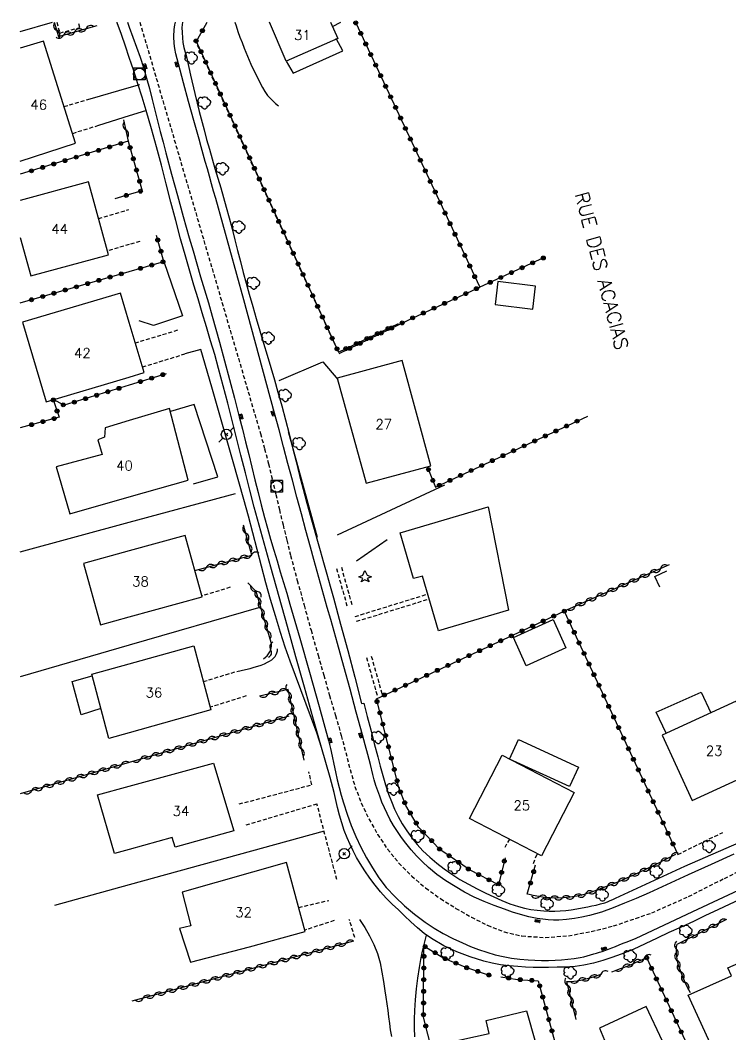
# Model space of a CAD drawing. Header units: millimetres. Extents: x 168000 to 169000, y 126998 to 128000.
# Drawn here: x 168000 to 168091.2, y 127869.9 to 128000.2 of the extents above; entities that cross this region are included whole.
import ezdxf
from ezdxf.enums import TextEntityAlignment as Align

# ---------------------------------------------------------------- set-up
doc = ezdxf.new("R2010")
doc.units = ezdxf.units.MM
doc.linetypes.add('DASHED', pattern=[0.75, 0.5, -0.25])
doc.layers.get('0').update_dxf_attribs({"linetype": 'CONTINUOUS'})
for name, color, linetype in [('W0001', 6, 'DASHED'), ('W0014', 7, 'CONTINUOUS'), ('W0017', 7, 'CONTINUOUS'), ('W0070', 7, 'DASHED'), ('W0071', 7, 'CONTINUOUS'), ('W0101', 7, 'CONTINUOUS'), ('W0104', 1, 'CONTINUOUS'), ('W0112', 1, 'DASHED'), ('W0300', 7, 'CONTINUOUS'), ('W0303', 7, 'CONTINUOUS'), ('W0310', 3, 'CONTINUOUS'), ('W0323', 7, 'CONTINUOUS'), ('W0333', 7, 'CONTINUOUS'), ('W0401', 7, 'CONTINUOUS'), ('W0420', 7, 'CONTINUOUS'), ('W0473', 7, 'CONTINUOUS'), ('W0989', 7, 'CONTINUOUS'), ('W0991', 7, 'CONTINUOUS')]:
    doc.layers.add(name, color=color, linetype=linetype)
doc.styles.get("Standard").update_dxf_attribs({"font": 'romans.shx', "width": 0.85})

# ---------------------------------------------------------------- blocks, each defined once
blk = doc.blocks.new('T303')
for p, q in [((-0.77, 0), (-0.28, 0.21)), ((-0.28, -0.21), (-0.77, 0)), ((-0.28, 0.21), (0, 0.83)), ((0, 0.83), (0.28, 0.21)), ((0.28, 0.21), (0.83, 0)), ((0.83, 0), (0.28, -0.21)), ((-0.49, -0.63), (-0.28, -0.21)), ((0, -0.35), (-0.49, -0.63)), ((0.56, -0.63), (0, -0.35)), ((0.28, -0.21), (0.56, -0.63))]:
    blk.add_line(p, q)
blk = doc.blocks.new('T473')
for p, q in [((-0.166667, 0.166667), (0.166667, -0.166667)), ((-0.166667, -0.166667), (0.166667, 0.166667)), ((0.500001, 0.500001), (1.000002, 1.000002)), ((-1.000002, -1.000002), (-0.500001, -0.500001))]:
    blk.add_line(p, q)
blk.add_ellipse((0, 0), major_axis=(0.471405, 0.471405), ratio=1, start_param=5.4977871438, end_param=11.780972451)
blk = doc.blocks.new('T420')
for p, q in [((0.75, 0.75), (-0.75, 0.75)), ((-0.75, 0.75), (-0.75, -0.75)), ((0.75, 0.75), (0.75, -0.75)), ((0.75, -0.75), (-0.75, -0.75))]:
    blk.add_line(p, q)
blk.add_ellipse((0, 0), major_axis=(-0.53, 0.53), ratio=1, start_param=3.926991, end_param=10.210176)
blk = doc.blocks.new('T401')
for p, q in [((-0.3, 0.3), (0, 0.3)), ((-0.3, -0.25), (-0.3, 0.3)), ((-0.3, 0.15), (0, 0.15)), ((-0.3, 0), (0, 0)), ((0, 0.3), (0, -0.25)), ((-0.3, -0.15), (0, -0.15)), ((-0.3, -0.25), (-0.3, -0.3)), ((-0.3, -0.3), (0, -0.3)), ((0, -0.3), (0, -0.25))]:
    blk.add_line(p, q)
blk = doc.blocks.new('T300')
for p, q in [((-0.8, 0.51), (-0.86, 0.34)), ((-0.86, 0.34), (-0.86, 0.17)), ((-0.86, 0.17), (-0.74, 0.06)), ((-0.69, 0.63), (-0.8, 0.51)), ((-0.8, -0.06), (-0.74, 0.06)), ((-0.74, 0.06), (-0.69, 0.11)), ((-0.57, 0.69), (-0.69, 0.63)), ((-0.46, 0.69), (-0.57, 0.69)), ((-0.29, 0.63), (-0.46, 0.69)), ((-0.29, 0.63), (-0.17, 0.74)), ((-0.23, 0.57), (-0.29, 0.63)), ((-0.17, 0.74), (-0.06, 0.8)), ((-0.06, 0.8), (0.06, 0.8)), ((0.06, 0.8), (0.23, 0.74)), ((0.23, 0.74), (0.34, 0.63)), ((0.34, 0.63), (0.4, 0.51)), ((0.46, 0.46), (0.34, 0.46)), ((0.4, 0.51), (0.4, 0.46)), ((0.57, 0.4), (0.46, 0.46)), ((0.57, 0.4), (0.69, 0.29)), ((0.69, 0.29), (0.74, 0.17)), ((0.74, 0.06), (0.69, -0.17)), ((0.74, 0.17), (0.74, 0.06)), ((-0.8, -0.17), (-0.8, -0.06)), ((-0.8, -0.23), (-0.8, -0.17)), ((-0.74, -0.34), (-0.8, -0.23)), ((-0.69, -0.4), (-0.74, -0.34)), ((-0.51, -0.46), (-0.69, -0.4)), ((-0.4, -0.46), (-0.51, -0.46)), ((-0.4, -0.46), (-0.34, -0.46)), ((-0.34, -0.46), (-0.34, -0.4)), ((-0.34, -0.51), (-0.34, -0.46)), ((-0.29, -0.63), (-0.34, -0.51)), ((-0.17, -0.74), (-0.29, -0.63)), ((-0.06, -0.8), (-0.17, -0.74)), ((0.06, -0.8), (-0.06, -0.8)), ((0.17, -0.74), (0.06, -0.8)), ((0.23, -0.69), (0.17, -0.74)), ((0.29, -0.46), (0.23, -0.46)), ((0.29, -0.63), (0.23, -0.69)), ((0.46, -0.4), (0.29, -0.46)), ((0.34, -0.51), (0.29, -0.63)), ((0.34, -0.51), (0.34, -0.46)), ((0.57, -0.34), (0.46, -0.4)), ((0.63, -0.29), (0.57, -0.34)), ((0.69, -0.17), (0.63, -0.29))]:
    blk.add_line(p, q)
blk = doc.blocks.new('t310o')
at = {"color": 0, "linetype": 'Continuous'}
for centre, start, end in [((-0.5, 0.38), 216.8699, 323.1304), ((0.5, -0.37), 36.8699, 143.1303)]:
    blk.add_arc(centre, 0.625, start, end, dxfattribs=at)
blk = doc.blocks.new('t323o')
at = {"color": 0, "linetype": 'Continuous'}
for radius in [0.25, 0.15]:
    blk.add_circle((0, 0), radius, dxfattribs=at)

msp = doc.modelspace()

# ---------------------------------------------------------------- linework, layer by layer
at = {"layer": 'W0001'}
msp.add_lwpolyline([(168015.35, 128000), (168030.84, 127947.15), (168031.37, 127945.2), (168031.87, 127943.25), (168032.35, 127941.29), (168032.81, 127939.32), (168033.27, 127937.36), (168033.74, 127935.4), (168034.22, 127933.44), (168034.71, 127931.48), (168035.57, 127928.28), (168036.44, 127925.08), (168037.33, 127921.88), (168038.23, 127918.69), (168038.97, 127916.1), (168039.71, 127913.51), (168040.47, 127910.93), (168041.22, 127908.34), (168041.8, 127906.17), (168042.35, 127903.98), (168042.97, 127901.8), (168043.78, 127899.69), (168044.77, 127897.63), (168045.89, 127895.64), (168047.16, 127893.74), (168048.61, 127891.95), (168050.26, 127890.28), (168052.05, 127888.76), (168053.96, 127887.39), (168055.94, 127886.14), (168057.92, 127885.01), (168059.98, 127883.96), (168062.14, 127883.12), (168064.41, 127882.59), (168067.41, 127882.4), (168070.39, 127882.62), (168073.32, 127883.16), (168076.18, 127883.88), (168081.08, 127885.55), (168085.81, 127887.67), (168090.42, 127889.99), (168095.03, 127892.24)], dxfattribs=at)
at = {"layer": 'W0014'}
for points in [[(168014, 127995.45), (168013.49, 127996.94), (168012.98, 127998.42), (168012.46, 127999.91), (168012.43, 128000)], [(168013.76, 128000), (168014, 127999.35)], [(168014, 127999.35), (168014.47, 127998.07), (168014.94, 127996.78), (168015.38, 127995.49), (168015.8, 127994.19), (168016.2, 127992.83), (168016.58, 127991.46), (168016.95, 127990.08), (168017.29, 127988.7), (168017.63, 127987.33), (168017.98, 127985.95), (168018.33, 127984.57), (168018.69, 127983.2), (168019.43, 127980.47), (168020.18, 127977.75), (168020.93, 127975.03), (168021.7, 127972.31), (168022.18, 127970.63), (168022.67, 127968.96), (168023.16, 127967.28), (168023.65, 127965.6), (168024.15, 127963.93), (168024.63, 127962.25), (168025.12, 127960.57), (168025.59, 127958.89), (168026.24, 127956.5), (168026.88, 127954.11), (168027.5, 127951.71), (168028.12, 127949.31), (168028.53, 127947.69), (168028.93, 127946.07), (168029.33, 127944.45), (168029.72, 127942.83), (168030.12, 127941.21), (168030.53, 127939.59), (168030.94, 127937.98), (168031.37, 127936.37), (168031.76, 127934.97), (168032.15, 127933.57), (168032.56, 127932.18), (168032.97, 127930.79), (168033.39, 127929.4), (168033.8, 127928.01), (168034.21, 127926.62), (168034.62, 127925.23), (168035.88, 127920.86), (168037.15, 127916.48), (168038.39, 127912.09), (168039.58, 127907.69), (168039.82, 127906.69), (168040.05, 127905.69), (168040.27, 127904.68), (168040.48, 127903.68), (168040.7, 127902.67), (168040.93, 127901.66), (168041.19, 127900.67), (168041.49, 127899.68), (168041.97, 127898.23), (168042.5, 127896.79), (168043.08, 127895.38), (168043.74, 127894), (168044.45, 127892.65), (168045.22, 127891.33), (168046.06, 127890.05), (168047, 127888.84), (168048.13, 127887.6), (168049.35, 127886.45), (168050.64, 127885.38), (168051.98, 127884.38), (168053.13, 127883.61), (168054.32, 127882.92), (168055.54, 127882.28), (168056.79, 127881.69), (168057.81, 127881.25), (168058.85, 127880.84), (168059.91, 127880.49), (168060.98, 127880.18), (168062.02, 127879.95), (168063.08, 127879.76), (168064.14, 127879.62), (168065.2, 127879.52), (168066.07, 127879.47), (168066.94, 127879.45), (168067.81, 127879.46), (168068.67, 127879.49), (168069.49, 127879.54), (168070.3, 127879.61), (168071.11, 127879.71), (168071.91, 127879.84), (168072.35, 127879.93), (168072.78, 127880.04), (168073.21, 127880.17), (168073.64, 127880.29), (168074, 127880.39), (168074.36, 127880.49), (168074.71, 127880.6), (168075.07, 127880.72), (168075.53, 127880.89), (168075.98, 127881.07), (168076.44, 127881.26), (168076.89, 127881.45), (168077.41, 127881.65), (168077.93, 127881.86), (168078.45, 127882.07), (168078.98, 127882.28)], [(168045.28, 127903.36), (168044.95, 127904.63), (168044.62, 127905.89), (168044.29, 127907.15), (168043.95, 127908.42), (168043.15, 127911.36), (168042.35, 127914.29), (168041.54, 127917.23), (168040.73, 127920.16), (168040.29, 127921.71), (168039.86, 127923.25), (168039.42, 127924.8), (168038.98, 127926.34), (168038.54, 127927.89), (168038.11, 127929.44), (168037.68, 127930.98), (168037.25, 127932.53), (168036.66, 127934.68), (168036.09, 127936.83), (168035.51, 127938.99), (168034.94, 127941.14), (168034.37, 127943.3), (168033.81, 127945.45), (168033.23, 127947.61), (168032.66, 127949.76), (168031.67, 127953.4), (168030.68, 127957.04), (168029.69, 127960.68), (168028.69, 127964.31), (168027.8, 127967.57), (168026.9, 127970.83), (168026, 127974.09), (168025.09, 127977.35), (168024.83, 127978.3), (168024.56, 127979.25), (168024.29, 127980.2), (168024.03, 127981.15), (168023.76, 127982.1), (168023.49, 127983.05), (168023.23, 127984), (168022.96, 127984.95), (168022.29, 127987.37), (168021.6, 127989.79), (168020.94, 127992.21), (168020.32, 127994.65), (168020.16, 127995.29), (168019.99, 127995.94), (168019.85, 127996.6), (168019.76, 127997.26), (168019.74, 127997.57), (168019.73, 127997.87), (168019.72, 127998.17), (168019.72, 127998.47), (168019.74, 127998.78), (168019.76, 127999.08), (168019.8, 127999.38), (168019.84, 127999.68), (168019.91, 128000)], [(168020.81, 128000), (168020.76, 127999.34), (168020.78, 127998.67), (168020.82, 127998.01), (168020.89, 127997.38), (168021, 127996.76), (168021.15, 127996.15), (168021.34, 127995.55)], [(168038.67, 127906.82), (168037.57, 127910.7), (168036.48, 127914.58), (168035.39, 127918.47), (168034.3, 127922.35), (168033.23, 127926.17), (168032.16, 127930), (168031.09, 127933.83), (168030.05, 127937.67), (168029.47, 127939.89), (168028.9, 127942.12), (168028.34, 127944.35), (168027.78, 127946.59), (168027.22, 127948.82), (168026.65, 127951.05), (168026.07, 127953.27), (168025.47, 127955.5), (168024.96, 127957.29), (168024.44, 127959.08), (168023.91, 127960.87), (168023.36, 127962.66), (168022.82, 127964.44), (168022.28, 127966.23), (168021.75, 127968.02), (168021.24, 127969.81), (168020.59, 127972.16), (168019.96, 127974.52), (168019.35, 127976.88), (168018.74, 127979.25), (168018.13, 127981.61), (168017.5, 127983.97), (168016.85, 127986.32), (168016.17, 127988.66), (168015.65, 127990.36), (168015.11, 127992.06), (168014.56, 127993.76), (168014, 127995.45)], [(168021.34, 127995.55), (168021.86, 127993.2), (168022.41, 127990.85), (168022.99, 127988.51), (168023.59, 127986.18), (168023.93, 127984.93), (168024.28, 127983.69), (168024.64, 127982.45), (168025, 127981.21), (168025.37, 127979.97), (168025.73, 127978.73), (168026.09, 127977.49), (168026.44, 127976.24), (168026.82, 127974.85), (168027.19, 127973.45), (168027.55, 127972.05), (168027.91, 127970.65), (168028.27, 127969.25), (168028.64, 127967.85), (168029.01, 127966.45), (168029.39, 127965.06), (168029.84, 127963.48), (168030.3, 127961.91), (168030.77, 127960.34), (168031.25, 127958.77), (168031.72, 127957.2), (168032.19, 127955.63), (168032.65, 127954.05), (168033.09, 127952.47), (168033.58, 127950.69), (168034.05, 127948.91), (168034.51, 127947.12), (168034.96, 127945.34), (168035.41, 127943.55), (168035.87, 127941.76), (168036.33, 127939.98), (168036.8, 127938.2), (168037.22, 127936.67), (168037.64, 127935.15), (168038.07, 127933.63), (168038.5, 127932.11), (168038.93, 127930.59), (168039.36, 127929.07), (168039.79, 127927.55), (168040.21, 127926.03), (168041.13, 127922.64), (168042.04, 127919.25), (168042.94, 127915.85), (168043.83, 127912.45)], [(168023.19, 127957.93), (168021.12, 127957.4)], [(168040.75, 127899.09), (168040.29, 127901.03), (168039.79, 127902.97), (168039.25, 127904.9), (168038.67, 127906.82), (168038.06, 127908.69), (168037.41, 127910.54), (168036.73, 127912.37), (168036.04, 127914.21), (168035.34, 127916.04), (168034.67, 127917.88), (168034.01, 127919.72), (168033.4, 127921.59), (168032.75, 127923.71), (168032.14, 127925.83), (168031.55, 127927.97), (168030.99, 127930.11), (168030.43, 127932.26), (168029.87, 127934.4), (168029.3, 127936.54), (168028.71, 127938.68), (168027.35, 127943.5), (168025.98, 127948.31), (168024.59, 127953.12), (168023.19, 127957.93)], [(168038.17, 127933.78), (168034.45, 127947.38)], [(168043.83, 127912.45), (168044.13, 127912.52)], [(168044.13, 127912.52), (168044.56, 127910.79), (168045, 127909.06), (168045.45, 127907.34), (168045.92, 127905.61), (168046.23, 127904.41), (168046.54, 127903.21), (168046.88, 127902.01), (168047.28, 127900.83), (168047.65, 127899.85), (168048.06, 127898.89), (168048.51, 127897.94), (168049.03, 127897.02), (168049.62, 127896.1), (168050.27, 127895.21), (168050.96, 127894.36), (168051.7, 127893.55), (168052.57, 127892.72), (168053.47, 127891.95), (168054.42, 127891.22), (168055.4, 127890.53), (168056.46, 127889.86), (168057.55, 127889.24), (168058.66, 127888.66), (168059.79, 127888.1), (168060.8, 127887.62), (168061.83, 127887.15), (168062.88, 127886.73), (168063.96, 127886.38), (168064.76, 127886.17), (168065.58, 127886.01), (168066.39, 127885.89), (168067.22, 127885.81), (168067.92, 127885.78), (168068.63, 127885.78), (168069.33, 127885.81), (168070.04, 127885.87), (168070.75, 127885.95), (168071.45, 127886.07), (168072.16, 127886.2), (168072.86, 127886.34), (168073.41, 127886.45), (168073.97, 127886.57), (168074.51, 127886.71), (168075.06, 127886.87), (168075.41, 127886.99), (168075.75, 127887.13), (168076.09, 127887.27), (168076.43, 127887.44)], [(168076.43, 127887.44), (168085.33, 127891.56), (168093.29, 127895.02), (168105.75, 127900.94), (168119.02, 127907.12), (168131.13, 127912.65)], [(168091.62, 127893.11), (168088.7, 127891.78), (168085.78, 127890.45), (168084.11, 127889.68), (168082.44, 127888.9), (168080.76, 127888.14), (168079.07, 127887.41), (168077.6, 127886.81), (168076.13, 127886.22), (168074.63, 127885.67), (168073.11, 127885.22), (168072.13, 127884.99), (168071.15, 127884.82), (168070.16, 127884.69), (168069.16, 127884.63), (168068.46, 127884.62), (168067.77, 127884.66), (168067.08, 127884.73), (168066.39, 127884.83), (168065.32, 127885.06), (168064.25, 127885.34), (168063.2, 127885.66), (168062.16, 127886.02), (168060.85, 127886.5), (168059.56, 127887.02), (168058.29, 127887.59), (168057.05, 127888.23), (168055.84, 127888.93), (168054.65, 127889.68), (168053.51, 127890.5), (168052.41, 127891.38), (168051.63, 127892.11), (168050.88, 127892.87), (168050.18, 127893.67), (168049.51, 127894.5), (168048.95, 127895.25), (168048.42, 127896.01), (168047.92, 127896.8), (168047.46, 127897.61), (168047.09, 127898.32), (168046.75, 127899.05), (168046.44, 127899.79), (168046.15, 127900.54), (168045.9, 127901.23), (168045.67, 127901.94), (168045.46, 127902.65), (168045.28, 127903.36)], [(168092.69, 127887.41), (168091.12, 127886.67), (168089.56, 127885.94), (168087.99, 127885.21), (168086.43, 127884.47), (168084.86, 127883.74), (168083.29, 127883.02), (168081.77, 127882.3), (168080.25, 127881.57), (168078.72, 127880.87), (168077.15, 127880.24), (168075.98, 127879.82), (168074.8, 127879.43), (168073.59, 127879.1), (168072.37, 127878.84), (168071.24, 127878.68), (168070.09, 127878.6), (168068.95, 127878.57), (168067.81, 127878.55), (168066.83, 127878.54), (168065.85, 127878.55), (168064.87, 127878.59), (168063.89, 127878.66), (168062.79, 127878.76), (168061.68, 127878.89), (168060.59, 127879.08), (168059.51, 127879.34), (168057.76, 127879.9), (168056.05, 127880.56), (168054.39, 127881.34), (168052.79, 127882.25), (168051.86, 127882.9), (168051, 127883.64), (168050.17, 127884.42), (168049.34, 127885.19), (168048.55, 127885.93), (168047.76, 127886.68), (168046.99, 127887.45), (168046.26, 127888.26), (168045.55, 127889.13), (168044.88, 127890.02), (168044.24, 127890.94), (168043.64, 127891.89), (168043.17, 127892.69), (168042.74, 127893.51), (168042.34, 127894.35), (168041.97, 127895.21), (168041.61, 127896.16), (168041.28, 127897.12), (168041, 127898.1), (168040.75, 127899.09)], [(168078.98, 127882.28), (168086.36, 127885.75), (168098.83, 127891.54), (168106.09, 127894.85)]]:
    msp.add_lwpolyline(points, dxfattribs=at)
at = {"layer": 'W0017'}
for points in [[(168000, 127998.81), (168004.12, 128000)], [(168027.54, 128000), (168027.7, 127999.52), (168027.95, 127998.8), (168028.21, 127998.08), (168028.48, 127997.37), (168028.76, 127996.66), (168029.18, 127995.64), (168029.62, 127994.62), (168030.09, 127993.61), (168030.58, 127992.62), (168030.85, 127992.1), (168031.12, 127991.59), (168031.42, 127991.08), (168031.76, 127990.6), (168032.08, 127990.23), (168032.42, 127989.88), (168032.78, 127989.55), (168033.17, 127989.25)], [(168008.96, 127990.15), (168014, 127991.6)], [(168014, 127991.6), (168015.33, 127991.98)], [(168014, 127987.96), (168010.03, 127986.72)], [(168016.09, 127988.61), (168014, 127987.96)], [(168020.83, 127962.29), (168017.09, 127961.05), (168015.28, 127961.64)], [(168022.31, 127950.87), (168019.27, 127949.99)], [(168027.8, 127916.59), (168028.37, 127916.7), (168028.94, 127916.82), (168029.5, 127916.96), (168030.05, 127917.12), (168030.49, 127917.26), (168030.92, 127917.4), (168031.34, 127917.57), (168031.75, 127917.77), (168032.02, 127917.92), (168032.28, 127918.08), (168032.52, 127918.28), (168032.72, 127918.52), (168032.85, 127918.74), (168032.95, 127918.97), (168033.01, 127919.22), (168033.03, 127919.48)], [(168052.13, 127882.71), (168051.86, 127881.67), (168051.61, 127880.63), (168051.4, 127879.58), (168051.21, 127878.53), (168051.01, 127877.15), (168050.83, 127875.78), (168050.7, 127874.4), (168050.62, 127873.01), (168050.59, 127871.89), (168050.59, 127870.77), (168050.64, 127869.65)]]:
    msp.add_lwpolyline(points, dxfattribs=at)
at = {"layer": 'W0070'}
for points in [[(168004.68, 128000), (168005.07, 127998.61), (168007.63, 127999.31)], [(168007.63, 127999.31), (168007.44, 128000)]]:
    msp.add_lwpolyline(points, dxfattribs=at)
at = {"layer": 'W0071'}
for points in [[(168033.23, 127953.98), (168038.84, 127956.35), (168040.77, 127954.11)], [(168040.73, 127934.13), (168054.51, 127940.56)], [(168043.17, 127930.8), (168047.11, 127933.55)], [(168043.55, 127884.72), (168044.24, 127883.68), (168044.86, 127882.6), (168045.4, 127881.48), (168045.86, 127880.32), (168046.2, 127879.14), (168046.44, 127877.95), (168046.63, 127876.74), (168046.82, 127875.54), (168046.96, 127874.71), (168047.07, 127873.87), (168047.18, 127873.03), (168047.28, 127872.2), (168047.39, 127871.36), (168047.51, 127870.52), (168047.65, 127869.68)]]:
    msp.add_lwpolyline(points, dxfattribs=at)
at = {"layer": 'W0101'}
for points in [[(168034.15, 127995.01), (168031.98, 128000)], [(168039.84, 128000), (168040.76, 127997.89), (168034.15, 127995.01)], [(168007.07, 127984.44), (168002.99, 127997.57), (168000, 127996.65)], [(168000, 127982.16), (168007.07, 127984.44)], [(168011.32, 127970.13), (168008.75, 127979.5), (168000, 127977.09)], [(168000, 127972.34), (168001.36, 127967.39), (168011.32, 127970.13)], [(168014, 127961.41), (168012.88, 127965.18), (168000.3, 127961.44), (168003.33, 127951.24)], [(168014, 127954.41), (168015.91, 127954.98), (168014, 127961.41)], [(168003.33, 127951.24), (168014, 127954.41)], [(168014, 127939.01), (168021.54, 127941.17), (168019.18, 127950.36), (168014, 127948.82)], [(168014, 127948.82), (168010.89, 127947.9), (168010.83, 127946.69), (168009.96, 127946.32), (168010.53, 127944.47), (168004.6, 127942.85), (168006.38, 127936.82)], [(168006.38, 127936.82), (168014, 127939.01)], [(168051.67, 127928.84), (168050.51, 127928.52), (168048.79, 127934.39), (168060.07, 127937.74), (168062.7, 127924.46)], [(168014, 127923.6), (168023.35, 127926.18), (168021.18, 127934.06), (168014, 127932.09)], [(168014, 127932.09), (168008.12, 127930.47), (168010.29, 127922.58)], [(168062.7, 127924.46), (168053.72, 127921.81), (168051.65, 127928.82)], [(168010.29, 127922.58), (168014, 127923.6)], [(168014, 127917.57), (168022.3, 127919.85), (168024.46, 127911.63)], [(168014, 127908.7), (168011.39, 127907.97), (168009.17, 127916.24), (168014, 127917.57)], [(168024.46, 127911.63), (168014, 127908.7)], [(168024.82, 127904.81), (168027.41, 127896.1), (168019.88, 127893.99), (168019.5, 127895.26), (168014, 127893.71)], [(168014, 127901.86), (168024.82, 127904.81)], [(168014, 127893.71), (168012.08, 127893.17), (168009.9, 127900.74), (168014, 127901.86)]]:
    msp.add_lwpolyline(points, dxfattribs=at)
for points in [[(168040.69, 127954.26), (168044.4, 127940.76), (168052.71, 127943.01), (168049.04, 127956.55)], [(168086.28, 127900), (168095.77, 127904.37), (168091.91, 127912.75), (168082.42, 127908.38)], [(168071.14, 127901.03), (168066.93, 127892.9), (168057.67, 127897.68), (168061.87, 127905.82)], [(168036.58, 127883.18), (168034.19, 127892.03), (168020.79, 127888.23), (168021.89, 127883.9), (168020.46, 127883.57), (168021.87, 127879.24), (168029.43, 127881.21)], [(168100.74, 127868.53), (168090.75, 127864.15), (168085.77, 127874.98), (168091.32, 127877.49), (168090.84, 127878.48), (168095.5, 127880.5)], [(168054.58, 127868.8), (168060.2, 127870.06), (168059.82, 127871.71), (168065.01, 127872.97), (168067.22, 127865.13), (168056.03, 127862.48), (168054.58, 127868.8)], [(168084.55, 127864.64), (168080.37, 127873.54), (168074.36, 127870.74), (168075.04, 127869.21), (168071.74, 127867.89), (168075.25, 127860.31), (168075.54, 127860.42), (168076.68, 127857.85), (168081.74, 127860.16), (168081.23, 127861.48), (168084.93, 127863.18), (168084.37, 127864.43)]]:
    msp.add_lwpolyline(points, close=True, dxfattribs=at)
at = {"layer": 'W0104'}
for points in [[(168040.08, 127999.45), (168041.18, 128000)], [(168034.15, 127995.01), (168035.06, 127993.43), (168041.4, 127996.34), (168040.56, 127997.91)], [(168082.12, 127927.42), (168081.47, 127928.78), (168083.01, 127929.52)], [(168010.36, 127911.8), (168007.82, 127911), (168006.66, 127915.29), (168009.24, 127916.01)], [(168082.95, 127908.63), (168081.64, 127911.34), (168087.42, 127913.91), (168088.67, 127911.26)]]:
    msp.add_lwpolyline(points, dxfattribs=at)
for points in [[(168061.33, 127966.7), (168060.96, 127963.74), (168065.82, 127963.14), (168066.18, 127966.1)], [(168063.32, 127920.94), (168068.41, 127923.24), (168070.05, 127919.6), (168064.96, 127917.3)], [(168062.81, 127905.33), (168063.98, 127907.85), (168071.67, 127904.29), (168070.51, 127901.78)]]:
    msp.add_lwpolyline(points, close=True, dxfattribs=at)
at = {"layer": 'W0112'}
for points in [[(168022.42, 127997.74), (168040.87, 127957.54)], [(168005.61, 127989.15), (168008.96, 127990.15)], [(168010.03, 127986.72), (168006.69, 127985.67)], [(168010.05, 127974.78), (168013.92, 127975.93)], [(168015.36, 127971.84), (168014, 127971.44)], [(168014, 127971.44), (168011.19, 127970.61)], [(168020.19, 127960.41), (168014.79, 127958.77)], [(168015.7, 127955.71), (168021.14, 127957.37)], [(168040.6, 127929.81), (168041.97, 127924.93)], [(168041.23, 127929.98), (168042.59, 127925.1)], [(168026.96, 127927.39), (168023.32, 127926.27)], [(168042.99, 127923.64), (168052.32, 127926.53)], [(168043.18, 127923.02), (168052.51, 127925.9)], [(168045.85, 127913.51), (168044.48, 127918.38)], [(168046.48, 127913.69), (168045.1, 127918.56)], [(168023.5, 127915.29), (168027.8, 127916.59)], [(168029.01, 127913.43), (168024.37, 127911.98)], [(168037.43, 127902.02), (168037.07, 127903.69)], [(168028.1, 127899.55), (168037.43, 127902.02)], [(168038.08, 127899.53), (168028.82, 127896.78)], [(168040.66, 127889.83), (168038.08, 127899.58), (168038.08, 127899.57)], [(168062.8, 127895.04), (168062.24, 127893.98)], [(168084.44, 127893.07), (168090.2, 127895.9)], [(168065.92, 127891.91), (168066.39, 127893.18)], [(168035.75, 127886.24), (168039.6, 127887.17)], [(168040.3, 127884.57), (168036.52, 127883.34)], [(168042.94, 127882.4), (168042.25, 127884.72)]]:
    msp.add_lwpolyline(points, dxfattribs=at)
at = {"layer": 'W0310'}
for points in [[(168004.37, 128000), (168004.92, 127998.16), (168009.88, 127999.58)], [(168013.26, 127987.44), (168013.87, 127984.7)], [(168022.43, 127929.53), (168029.75, 127931.53), (168028.67, 127935.38)], [(168083.34, 127930.29), (168069.86, 127924.33)], [(168030.28, 127926.84), (168029.23, 127927.95)], [(168032.23, 127920.32), (168030.28, 127926.84)], [(168036.44, 127905.16), (168034.39, 127914.26), (168030.71, 127913.39)], [(168034.48, 127910.84), (168014, 127904.9)], [(168014, 127904.9), (168000, 127900.84)], [(168084.15, 127893.06), (168082.93, 127892.44), (168081.7, 127891.82), (168080.46, 127891.22), (168079.21, 127890.64), (168078.21, 127890.18), (168077.2, 127889.73), (168076.19, 127889.3), (168075.16, 127888.9), (168074.26, 127888.56), (168073.34, 127888.23), (168072.42, 127887.94), (168071.47, 127887.71), (168070.61, 127887.58), (168069.75, 127887.5), (168068.88, 127887.47), (168068.02, 127887.49), (168067.3, 127887.55), (168066.58, 127887.65), (168065.87, 127887.78), (168065.17, 127887.96)], [(168084.34, 127881.53), (168090.74, 127884.76)], [(168042.79, 127881.93), (168014.31, 127874.2)], [(168086.08, 127875.27), (168085.74, 127875.88), (168085.43, 127876.51), (168085.15, 127877.14), (168084.89, 127877.79), (168084.72, 127878.24), (168084.57, 127878.69), (168084.44, 127879.16), (168084.34, 127879.62), (168084.29, 127879.95), (168084.26, 127880.28), (168084.25, 127880.61), (168084.26, 127880.94), (168084.27, 127881.09), (168084.28, 127881.24), (168084.31, 127881.38), (168084.34, 127881.53)], [(168075.96, 127877.99), (168076.45, 127878.17), (168076.95, 127878.35), (168077.44, 127878.54), (168077.93, 127878.73), (168078.56, 127878.99), (168079.18, 127879.26), (168079.8, 127879.54), (168080.41, 127879.83)], [(168070.18, 127876.75), (168070.62, 127876.76), (168071.07, 127876.79), (168071.51, 127876.84), (168071.95, 127876.92), (168072.64, 127877.07), (168073.32, 127877.25), (168074, 127877.46), (168074.66, 127877.71)], [(168071.36, 127871.85), (168070.18, 127876.75)]]:
    msp.add_lwpolyline(points, dxfattribs=at)
msp.add_lwpolyline([(168031.24, 127918.22, 0.122878), (168032.04, 127919.09, 0.068307), (168032.19, 127919.5, 0.031811), (168032.25, 127919.93, 0.077898), (168032.23, 127920.32)], format="xyb", dxfattribs=at)
at = {"layer": 'W0323'}
for points in [[(168022.53, 127997.74), (168022.79, 127997.85), (168024.01, 128000)], [(168043.04, 128000), (168050.93, 127983.23), (168058.99, 127965.95)], [(168022.55, 127997.64), (168040.86, 127957.61), (168048.57, 127961.29)], [(168013.87, 127984.7), (168000, 127980.46)], [(168013.87, 127984.7), (168014, 127984.24)], [(168014, 127984.24), (168015.67, 127978.35), (168014, 127977.86)], [(168014, 127977.86), (168012.16, 127977.31)], [(168014, 127967.96), (168018.44, 127969.24), (168017.49, 127972.58)], [(168067.2, 127969.72), (168058.99, 127965.95)], [(168000, 127963.93), (168014, 127967.96)], [(168040.94, 127957.43), (168049.98, 127961.82), (168058.99, 127965.95)], [(168018.74, 127954.84), (168014, 127953.37)], [(168014, 127953.37), (168005.64, 127950.78), (168004.23, 127951.51), (168004.98, 127949.25), (168000, 127947.9)], [(168052.34, 127942.7), (168053.31, 127940.26), (168072.86, 127949.37)], [(168062.25, 127892.62), (168061.41, 127889.18), (168057.77, 127891.04), (168053.89, 127893.71), (168051.14, 127896.59), (168049.51, 127899.35), (168048.61, 127901.65), (168045.72, 127913.07), (168069.86, 127924.33)], [(168069.86, 127924.33), (168084.44, 127893.06)], [(168065.11, 127887.96), (168066.18, 127891.73)], [(168056.15, 127855.03), (168051.77, 127872.16), (168051.84, 127881.31), (168054.38, 127879.76), (168057.29, 127878.52), (168060.45, 127877.49)], [(168080.41, 127879.83), (168091.19, 127856.67)], [(168061.69, 127877.35), (168063.84, 127877), (168066.52, 127876.84), (168071.35, 127859.04), (168083.94, 127833.08), (168092.11, 127815.51)]]:
    msp.add_lwpolyline(points, dxfattribs=at)
at = {"layer": 'W0333'}
for points in [[(168018.44, 127969.24), (168020.83, 127962.29)], [(168022.23, 127940.67), (168025.38, 127941.59), (168022.31, 127950.87)], [(168014, 127935.74), (168027.65, 127939.44)], [(168000, 127931.94), (168014, 127935.74)], [(168030.88, 127924.84), (168014, 127919.94)], [(168014, 127919.94), (168000, 127915.87)], [(168039.01, 127896.05), (168014, 127889.15)], [(168014, 127889.15), (168004.39, 127886.5)]]:
    msp.add_lwpolyline(points, dxfattribs=at)

# ---------------------------------------------------------------- block references
at = {"layer": 'W0300'}
for p in [(168021.99, 127995.4), (168023.67, 127989.63), (168025.98, 127981.16), (168028.08, 127973.66), (168029.99, 127966.46), (168031.87, 127959.4), (168034.04, 127952.04), (168035.86, 127945.85), (168045.96, 127908.09), (168047.93, 127901.45), (168051.07, 127895.4), (168088.47, 127894.08), (168055.77, 127891.36), (168081.71, 127890.81), (168061.45, 127888.46), (168074.76, 127887.85), (168067.7, 127886.69), (168085.49, 127883.2), (168054.88, 127880.35), (168078.36, 127879.99), (168062.62, 127878.03), (168070.66, 127877.85)]:
    msp.add_blockref('T300', p, dxfattribs=at)
at = {"layer": 'W0303'}
msp.add_blockref('T303', (168044.25, 127928.72), dxfattribs=at)
at = {"layer": 'W0310'}
for p, rotation in [((168004.68, 127998.96), 286.5615407417322), ((168006.99, 127998.75), 15.9697939531971), ((168008.44, 127999.16), 15.9697939531971), ((168005.55, 127998.34), 15.9697939531971), ((168013.54, 127986.17), 282.6285488102873), ((168028.97, 127934.33), 105.6775869487875), ((168029.37, 127932.89), 105.6775869487875), ((168028.22, 127931.11), 15.2954897421942), ((168029.66, 127931.51), 15.2954897421942), ((168023.88, 127929.93), 15.2954897421942), ((168025.32, 127930.32), 15.2954897421942), ((168026.77, 127930.72), 15.2954897421942), ((168082.2, 127929.79), 203.8857490657614), ((168079.46, 127928.58), 203.8857490657614), ((168080.83, 127929.18), 203.8857490657614), ((168030.26, 127926.86), 133.4088597284733), ((168076.72, 127927.36), 203.8857490657614), ((168078.09, 127927.97), 203.8857490657614), ((168030.51, 127926.07), 106.6057067698531), ((168073.98, 127926.15), 203.8857490657614), ((168075.35, 127926.76), 203.8857490657614), ((168030.94, 127924.63), 106.6057067698531), ((168071.23, 127924.93), 203.8857490657614), ((168072.6, 127925.54), 203.8857490657614), ((168031.37, 127923.19), 106.6057067698531), ((168031.8, 127921.76), 106.6057067698531), ((168032.15, 127919.37), 73.20625169957778), ((168034.46, 127913.94), 102.7081126449085), ((168031.78, 127913.64), 193.299645076156), ((168033.24, 127913.99), 193.299645076156), ((168034.79, 127912.48), 102.7081126449085), ((168035.12, 127911.01), 102.7081126449085), ((168032.73, 127910.34), 196.1847634435863), ((168034.17, 127910.75), 196.1847634435863), ((168035.45, 127909.55), 102.7081126449085), ((168028.41, 127909.08), 196.1847634435863), ((168029.85, 127909.5), 196.1847634435863), ((168031.29, 127909.92), 196.1847634435863), ((168024.08, 127907.83), 196.1847634435863), ((168025.52, 127908.24), 196.1847634435863), ((168026.96, 127908.66), 196.1847634435863), ((168035.78, 127908.09), 102.7081126449085), ((168018.32, 127906.15), 196.1847634435863), ((168019.76, 127906.57), 196.1847634435863), ((168021.2, 127906.99), 196.1847634435863), ((168022.64, 127907.41), 196.1847634435863), ((168036.11, 127906.62), 102.7081126449085), ((168015.44, 127905.32), 196.1847634435863), ((168016.88, 127905.74), 196.1847634435863), ((168010.08, 127903.76), 196.1847634435759), ((168011.52, 127904.18), 196.1847634435759), ((168012.96, 127904.6), 196.1847634435759), ((168005.76, 127902.51), 196.1847634435759), ((168007.2, 127902.93), 196.1847634435759), ((168008.64, 127903.35), 196.1847634435759), ((168001.44, 127901.25), 196.1847634435759), ((168002.88, 127901.67), 196.1847634435759), ((168004.32, 127902.09), 196.1847634435759), ((168082.23, 127892.09), 206.4160084677912), ((168083.57, 127892.76), 207.0953255280072), ((168079.53, 127890.79), 205.0573746646821), ((168080.88, 127891.43), 205.7366915127095), ((168076.79, 127889.56), 203.1403339738471), ((168078.17, 127890.16), 204.187480324881), ((168072.58, 127887.99), 197.3410977287571), ((168074, 127888.46), 199.8096995522637), ((168075.41, 127888.99), 201.4844742364081), ((168066.63, 127887.64), 172.3699370493805), ((168068.13, 127887.49), 178.7273264571566), ((168069.63, 127887.5), 181.8599735195893), ((168071.12, 127887.66), 188.831985431917), ((168089.7, 127884.23), 26.79370431812348), ((168087.02, 127882.88), 26.79370431812348), ((168088.36, 127883.56), 26.79370431812348), ((168041.81, 127881.67), 195.1942773689346), ((168084.26, 127880.91), 89.26002587204174), ((168085.68, 127882.21), 26.79370431812348), ((168036.02, 127880.09), 195.1942773689346), ((168037.47, 127880.49), 195.1942773689346), ((168038.92, 127880.88), 195.1942773689346), ((168040.37, 127881.27), 195.1942773689346), ((168031.68, 127878.91), 195.1942773689346), ((168033.13, 127879.31), 195.1942773689346), ((168034.58, 127879.7), 195.1942773689346), ((168078.75, 127879.08), 23.47948702843917), ((168080.12, 127879.69), 25.18819515907425), ((168084.39, 127879.42), 102.0349645245347), ((168027.34, 127877.74), 195.1942773689346), ((168028.79, 127878.13), 195.1942773689346), ((168030.23, 127878.52), 195.1942773689346), ((168074.56, 127877.67), 20.32578470421434), ((168077.37, 127878.51), 20.91642690901912), ((168084.81, 127877.99), 110.1064510396235), ((168021.55, 127876.16), 195.1942773689346), ((168023, 127876.56), 195.1942773689346), ((168024.44, 127876.95), 195.1942773689346), ((168025.89, 127877.34), 195.1942773689346), ((168070.3, 127876.22), 103.6420569293398), ((168071.67, 127876.87), 9.471224977278196), ((168073.13, 127877.2), 14.89850695690003), ((168085.39, 127876.6), 114.2003518647161), ((168017.2, 127874.98), 195.1942773689346), ((168018.65, 127875.38), 195.1942773689346), ((168020.1, 127875.77), 195.1942773689346), ((168070.66, 127874.77), 103.6420569293398), ((168015.76, 127874.59), 195.1942773689346), ((168071.01, 127873.31), 103.6420569293398)]:
    msp.add_blockref('t310o', p, dxfattribs=dict(at, rotation=rotation))
at = {"layer": 'W0323'}
for p, rotation in [((168023.39, 127998.91), 60.33916896797138), ((168043.08, 127999.91), 295.1740333699444), ((168022.57, 127997.59), 294.5835768086108), ((168043.72, 127998.56), 295.1740333699444), ((168044.36, 127997.2), 295.1740333699444), ((168023.2, 127996.22), 294.5835768086108), ((168045, 127995.84), 295.1740333699444), ((168023.82, 127994.86), 294.5835768086108), ((168045.64, 127994.48), 295.1740333699444), ((168024.45, 127993.49), 294.5835768086108), ((168046.27, 127993.13), 295.1740333699444), ((168025.07, 127992.13), 294.5835768086108), ((168046.91, 127991.77), 295.1740333699444), ((168025.69, 127990.77), 294.5835768086108), ((168047.55, 127990.41), 295.1740333699444), ((168026.32, 127989.4), 294.5835768086108), ((168048.19, 127989.05), 295.1740333699444), ((168026.94, 127988.04), 294.5835768086108), ((168048.83, 127987.69), 295.1740333699444), ((168027.57, 127986.67), 294.5835768086108), ((168049.46, 127986.34), 295.1740333699444), ((168028.19, 127985.31), 294.5835768086108), ((168050.1, 127984.98), 295.1740333699444), ((168010.04, 127983.53), 197.012314197217), ((168011.47, 127983.97), 197.012314197217), ((168012.91, 127984.41), 197.012314197217), ((168014.1, 127983.89), 285.8595560191926), ((168028.81, 127983.95), 294.5835768086108), ((168050.74, 127983.62), 295.1740333699444), ((168005.74, 127982.22), 197.012314197217), ((168007.17, 127982.66), 197.012314197217), ((168008.61, 127983.09), 197.012314197217), ((168014.51, 127982.45), 285.8595560191926), ((168029.44, 127982.58), 294.5835768086108), ((168051.38, 127982.26), 295.0148959389123), ((168001.43, 127980.9), 197.012314197217), ((168002.87, 127981.34), 197.012314197217), ((168004.3, 127981.78), 197.012314197217), ((168014.92, 127981), 285.8595560191926), ((168030.06, 127981.22), 294.5835768086108), ((168052.01, 127980.9), 295.0148959389123), ((168015.33, 127979.56), 285.8595560191926), ((168030.69, 127979.85), 294.5835768086108), ((168052.64, 127979.54), 295.0148959389123), ((168015.44, 127978.28), 196.5388236669941), ((168031.31, 127978.49), 294.5835768086108), ((168053.28, 127978.19), 295.0148959389123), ((168013.6, 127977.74), 196.5388236671315), ((168031.93, 127977.13), 294.5835768086108), ((168053.91, 127976.83), 295.0148959389123), ((168032.56, 127975.76), 294.5835768086108), ((168054.55, 127975.47), 295.0148959389123), ((168033.18, 127974.4), 294.5835768086108), ((168055.18, 127974.11), 295.0148959389123), ((168033.81, 127973.03), 294.5835768086108), ((168017.65, 127972.01), 105.9521906728021), ((168034.43, 127971.67), 294.5835768086108), ((168055.82, 127972.75), 295.0148959389123), ((168018.06, 127970.57), 105.9521906728021), ((168035.05, 127970.31), 294.5835768086108), ((168056.45, 127971.39), 295.0148959389123), ((168018.32, 127969.21), 16.08562641423731), ((168035.68, 127968.94), 294.5835768086108), ((168057.08, 127970.03), 295.0148959389123), ((168065.8, 127969.08), 204.6273355177237), ((168067.17, 127969.7), 204.6273355177237), ((168012.97, 127967.67), 16.08562641432556), ((168015.44, 127968.38), 16.08562641423731), ((168016.88, 127968.79), 16.08562641423731), ((168036.3, 127967.58), 294.5835768086108), ((168057.72, 127968.67), 295.0148959389123), ((168063.08, 127967.83), 204.6273355177237), ((168064.44, 127968.45), 204.6273355177237), ((168008.65, 127966.42), 16.08562641432556), ((168010.09, 127966.83), 16.08562641432556), ((168011.53, 127967.25), 16.08562641432556), ((168058.35, 127967.31), 295.0148959389123), ((168060.35, 127966.58), 204.6273355177237), ((168061.71, 127967.2), 204.6273355177237), ((168004.32, 127965.17), 16.08562641432556), ((168005.77, 127965.59), 16.08562641432556), ((168007.21, 127966), 16.08562641432556), ((168036.93, 127966.21), 294.5835768086108), ((168057.21, 127965.13), 24.65029663568783), ((168058.57, 127965.76), 24.65029663568783), ((168001.44, 127964.34), 16.08562641432556), ((168002.88, 127964.76), 16.08562641432556), ((168037.55, 127964.85), 294.5835768086108), ((168054.48, 127963.88), 24.65029663568783), ((168055.84, 127964.51), 24.65029663568783), ((168038.17, 127963.49), 294.5835768086108), ((168051.75, 127962.63), 24.65029663568783), ((168053.12, 127963.26), 24.65029663568783), ((168038.8, 127962.12), 294.5835768086108), ((168049.04, 127961.36), 25.88468940459376), ((168050.39, 127962.01), 24.65029663568783), ((168039.42, 127960.76), 294.5835768086108), ((168045.86, 127959.99), 25.47286359148787), ((168046.34, 127960.05), 25.88468940459376), ((168047.22, 127960.64), 25.47286359148787), ((168047.69, 127960.71), 25.88468940459376), ((168040.05, 127959.39), 294.5835768086108), ((168043.16, 127958.7), 25.47286359148787), ((168043.64, 127958.74), 25.88468940459376), ((168044.51, 127959.35), 25.47286359148787), ((168044.99, 127959.4), 25.88468940459376), ((168040.67, 127958.03), 294.5835768086108), ((168041.8, 127958.06), 25.47286359148787), ((168042.29, 127958.09), 25.88468940459376), ((168018.3, 127954.71), 197.2381579524201), ((168015.43, 127953.82), 197.2381579524201), ((168016.87, 127954.26), 197.2381579524201), ((168009.81, 127952.07), 197.2381579524027), ((168011.24, 127952.52), 197.2381579524027), ((168012.67, 127952.96), 197.2381579524027), ((168004.24, 127951.46), 288.503402529247), ((168005.52, 127950.84), 152.7912031086151), ((168006.94, 127951.18), 197.2381579524027), ((168008.38, 127951.63), 197.2381579524027), ((168004.72, 127950.04), 288.503402529247), ((168001.45, 127948.29), 195.1828292763727), ((168002.9, 127948.68), 195.1828292763727), ((168004.34, 127949.07), 195.1828292763727), ((168070.14, 127948.11), 24.99459034874994), ((168071.5, 127948.74), 24.99459034874994), ((168067.42, 127946.84), 24.99459034874994), ((168068.78, 127947.47), 24.99459034874994), ((168064.7, 127945.57), 24.99459034874994), ((168066.06, 127946.2), 24.99459034874994), ((168061.98, 127944.3), 24.99459034874994), ((168063.34, 127944.94), 24.99459034874994), ((168059.26, 127943.04), 24.99459034874994), ((168060.62, 127943.67), 24.99459034874994), ((168052.42, 127942.52), 291.5057389948939), ((168056.54, 127941.77), 24.99459034874994), ((168057.9, 127942.4), 24.99459034874994), ((168052.97, 127941.12), 291.5057389948939), ((168053.82, 127940.5), 24.99459034874994), ((168055.18, 127941.13), 24.99459034874994), ((168068.5, 127923.69), 25.00753783474832), ((168069.86, 127924.33), 294.9918113638606), ((168065.78, 127922.42), 25.00753783474832), ((168067.14, 127923.06), 25.00753783474832), ((168070.49, 127922.97), 294.9918113638606), ((168063.06, 127921.16), 25.00753783474832), ((168064.42, 127921.79), 25.00753783474832), ((168071.13, 127921.61), 294.9918113638606), ((168060.35, 127919.89), 25.00753783474832), ((168061.7, 127920.52), 25.00753783474832), ((168071.76, 127920.25), 294.9918113638606), ((168057.63, 127918.62), 25.00753783474832), ((168058.99, 127919.25), 25.00753783474832), ((168072.4, 127918.89), 294.9918113638606), ((168054.91, 127917.35), 25.00753783474832), ((168056.27, 127917.98), 25.00753783474832), ((168073.03, 127917.53), 294.9918113638606), ((168050.83, 127915.45), 25.00753783474832), ((168052.19, 127916.08), 25.00753783474832), ((168053.55, 127916.72), 25.00753783474832), ((168073.66, 127916.17), 294.9918113638606), ((168048.11, 127914.18), 25.00753783474832), ((168049.47, 127914.81), 25.00753783474832), ((168074.3, 127914.81), 294.9918113638606), ((168046.75, 127913.55), 25.00753783474832), ((168074.93, 127913.45), 294.9918113638606), ((168045.81, 127912.71), 104.2120185536278), ((168075.56, 127912.09), 294.9918113638606), ((168046.18, 127911.26), 104.2120185536278), ((168076.2, 127910.73), 294.9918113638606), ((168046.55, 127909.81), 104.2120185536278), ((168076.83, 127909.37), 294.9918113638606), ((168046.91, 127908.35), 104.2120185536278), ((168077.47, 127908.01), 294.9918113638606), ((168047.28, 127906.9), 104.2120185536278), ((168078.1, 127906.65), 294.9918113638606), ((168047.65, 127905.44), 104.2120185536278), ((168078.73, 127905.29), 294.9918113638606), ((168048.02, 127903.99), 104.2120185536278), ((168079.37, 127903.93), 294.9918113638606), ((168048.39, 127902.54), 104.2120185536278), ((168080, 127902.57), 294.9918113638606), ((168080.63, 127901.21), 294.9918113638606), ((168048.82, 127901.1), 111.3168535462509), ((168081.27, 127899.85), 294.9918113638606), ((168049.37, 127899.71), 111.3168535462509), ((168081.9, 127898.49), 294.9918113638606), ((168050.08, 127898.39), 120.6085713418273), ((168050.84, 127897.1), 120.6085713418273), ((168051.77, 127895.93), 133.6876464284324), ((168082.54, 127897.13), 294.9918113638606), ((168052.81, 127894.85), 133.6876464284324), ((168083.17, 127895.78), 294.9918113638606), ((168053.84, 127893.76), 133.6876464284324), ((168083.8, 127894.42), 294.9918113638606), ((168055.07, 127892.9), 145.4018378342463), ((168056.3, 127892.05), 145.4018378342463), ((168062.15, 127892.21), 256.3515989618127), ((168057.54, 127891.2), 145.4018378342463), ((168061.8, 127890.76), 256.3515989618127), ((168065.93, 127890.85), 74.094767969731), ((168058.86, 127890.48), 152.9221086907487), ((168060.19, 127889.8), 152.9221086907487), ((168065.52, 127889.4), 74.094767969731), ((168061.44, 127889.3), 256.3515989618127), ((168051.99, 127881.23), 328.4782603743514), ((168053.27, 127880.44), 328.4782603743514), ((168051.83, 127879.98), 89.5616801830975), ((168054.56, 127879.68), 336.9774255250997), ((168055.94, 127879.1), 336.9774255250997), ((168080.43, 127879.79), 294.9660689785634), ((168051.82, 127878.48), 89.5616801830975), ((168057.32, 127878.51), 341.9256033828488), ((168058.75, 127878.05), 341.9256033828488), ((168081.06, 127878.43), 294.9660689785634), ((168051.81, 127876.98), 89.5616801830975), ((168060.17, 127877.58), 341.9256033828488), ((168062.71, 127877.19), 350.6457992284591), ((168064.2, 127876.98), 356.6222475499571), ((168065.69, 127876.89), 356.6222475499571), ((168081.69, 127877.07), 294.9660689785634), ((168051.8, 127875.48), 89.5616801830975), ((168066.7, 127876.19), 285.1870359133187), ((168082.33, 127875.71), 294.9660689785634), ((168051.79, 127873.98), 89.5616801830975), ((168067.09, 127874.75), 285.1870359133187), ((168082.96, 127874.35), 294.9660689785634), ((168067.48, 127873.3), 285.1870359133187), ((168083.59, 127872.99), 294.9660689785634), ((168051.78, 127872.48), 89.5616801830975), ((168067.87, 127871.85), 285.1870359133187), ((168084.23, 127871.63), 294.9660689785634), ((168052.07, 127871.02), 104.3294003850862), ((168068.27, 127870.4), 285.1870359133187), ((168084.86, 127870.27), 294.9660689785634)]:
    msp.add_blockref('t323o', p, dxfattribs=dict(at, rotation=rotation))
at = {"layer": 'W0401'}
for p, rotation in [((168015.86, 127994.26), 197.1829204520982), ((168020.26, 127994.63), 13.63430432024006), ((168032.6, 127949.77), 15.07918985802124), ((168028.23, 127949.27), 194.4314743676069), ((168039.63, 127907.65), 194.5467543004184), ((168043.85, 127908.41), 15.04618638395174), ((168066.46, 127884.65), 80.43669628998298), ((168074.99, 127880.83), 289.0816335835698)]:
    msp.add_blockref('T401', p, dxfattribs=dict(at, rotation=rotation))
at = {"layer": 'W0420'}
for p in [(168015.28, 127993.34), (168032.92, 127940.35)]:
    msp.add_blockref('T420', p, dxfattribs=at)
at = {"layer": 'W0473'}
for p in [(168026.48, 127947.03), (168041.6, 127893.16)]:
    msp.add_blockref('T473', p, dxfattribs=at)

# ---------------------------------------------------------------- texts
at = {"layer": 'W0989'}
msp.add_text('RUE DES ACACIAS ', height=1.75, rotation=284.7157, dxfattribs=at).set_placement((168071.18, 127977.91))
at = {"layer": 'W0991'}
for s, p in [('31', (168036.22, 127998.34)), ('46', (168002.36, 127989.4)), ('44', (168005.05, 127973.44)), ('42', (168007.97, 127957.49)), ('27', (168046.67, 127948.35)), ('40', (168013.38, 127943.03)), ('38', (168015.44, 127928.14)), ('36', (168017.16, 127913.87)), ('23', (168089.1, 127906.38)), ('34', (168020.63, 127898.65)), ('25', (168064.4, 127899.36)), ('32', (168028.68, 127885.63))]:
    msp.add_text(s, height=1.25, dxfattribs=at).set_placement(p, align=Align.MIDDLE_CENTER)

doc.saveas('drawing.dxf')
